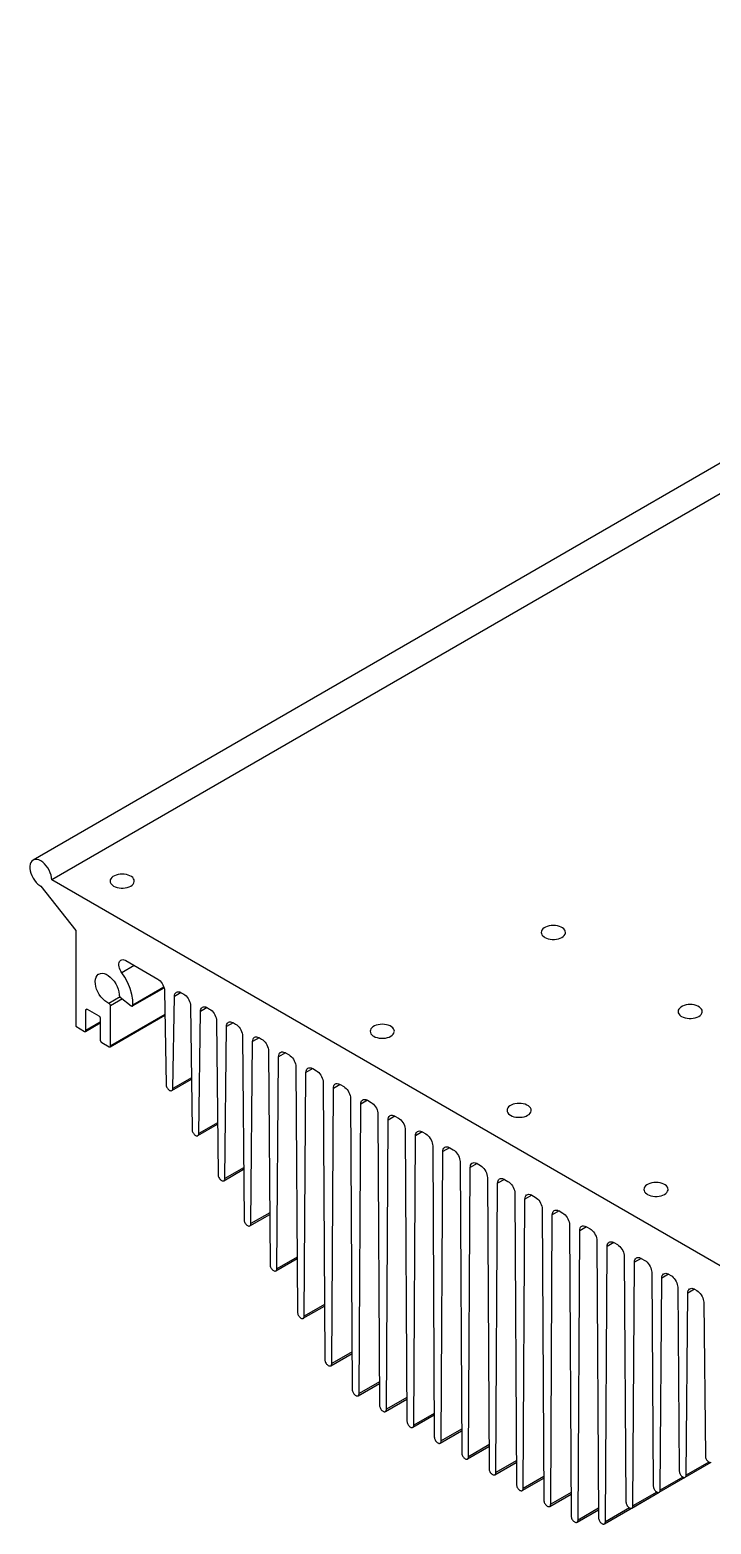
# Model space of a CAD drawing. Header units: millimetres. Extents: x 1063 to 4361, y 385 to 1055.
# Drawn here: x 3619.9 to 3690.3, y 532.2 to 686.5 of the extents above; entities that cross this region are included whole.
import ezdxf

# ---------------------------------------------------------------- set-up
doc = ezdxf.new("R2010")
doc.units = ezdxf.units.MM

msp = doc.modelspace()

# ---------------------------------------------------------------- linework, layer by layer
for p, q in [((3768.715, 686.523), (3620.222, 600.792)), ((3770.646, 684.485), (3622.154, 598.753)), ((3707.453, 549.506), (3622.154, 598.753)), ((3621.022, 598.1), (3624.629, 593.528)), ((3624.629, 593.528), (3624.629, 583.639)), ((3630.683, 589.91), (3629.394, 589.165)), ((3629.796, 590.422), (3633.108, 588.509)), ((3629.212, 586.662), (3628.064, 586)), ((3629.467, 586.461), (3628.226, 585.745)), ((3629.241, 586.637), (3630.369, 585.758)), ((3630.493, 585.732), (3633.764, 587.62)), ((3633.749, 587.67), (3630.535, 585.814)), ((3633.815, 587.309), (3633.969, 577.624)), ((3634.675, 577.219), (3634.835, 586.721)), ((3635.52, 587.116), (3634.835, 586.721)), ((3635.542, 587.105), (3635.79, 586.961)), ((3625.831, 585.394), (3625.689, 585.313)), ((3625.689, 583.19), (3625.689, 585.313)), ((3625.831, 585.394), (3627.033, 584.7)), ((3628.185, 581.508), (3633.855, 584.781)), ((3628.226, 581.599), (3628.226, 585.745)), ((3633.854, 584.848), (3628.226, 581.599)), ((3636.497, 585.755), (3636.654, 572.97)), ((3637.361, 572.566), (3637.527, 585.16)), ((3638.218, 585.559), (3637.527, 585.16)), ((3638.234, 585.55), (3638.474, 585.412)), ((3624.629, 583.639), (3625.548, 583.108)), ((3625.648, 583.098), (3627.174, 583.979)), ((3627.174, 584.047), (3625.689, 583.19)), ((3627.174, 584.455), (3627.174, 582.206)), ((3639.181, 584.201), (3639.341, 568.316)), ((3640.048, 567.912), (3640.217, 583.604)), ((3640.911, 584.005), (3640.217, 583.604)), ((3640.924, 583.997), (3641.159, 583.861)), ((3627.316, 581.962), (3628.085, 581.518)), ((3641.866, 582.649), (3642.031, 563.662)), ((3642.738, 563.255), (3642.906, 582.049)), ((3643.602, 582.451), (3642.906, 582.049)), ((3643.613, 582.445), (3643.845, 582.311)), ((3644.552, 581.097), (3644.718, 559.01)), ((3645.426, 558.602), (3645.595, 580.492)), ((3646.295, 580.896), (3645.595, 580.492)), ((3646.302, 580.892), (3646.672, 580.678)), ((3647.379, 579.461), (3647.547, 554.112)), ((3648.254, 553.704), (3648.424, 578.857)), ((3649.125, 579.262), (3648.424, 578.857)), ((3649.131, 579.259), (3649.5, 579.046)), ((3634.572, 576.998), (3636.59, 578.163)), ((3636.588, 578.323), (3634.675, 577.219)), ((3650.207, 577.827), (3650.375, 549.213)), ((3651.083, 548.806), (3651.253, 577.223)), ((3651.955, 577.628), (3651.253, 577.223)), ((3651.96, 577.625), (3652.328, 577.413)), ((3653.035, 576.194), (3653.206, 546.122)), ((3653.913, 545.714), (3654.083, 575.589)), ((3654.785, 575.994), (3654.083, 575.589)), ((3654.79, 575.992), (3655.154, 575.781)), ((3655.861, 574.562), (3656.032, 544.49)), ((3657.613, 574.362), (3656.911, 573.956)), ((3657.618, 574.359), (3657.982, 574.148)), ((3637.257, 572.345), (3639.289, 573.517)), ((3639.287, 573.678), (3637.361, 572.566)), ((3656.74, 544.082), (3656.911, 573.956)), ((3658.69, 572.929), (3658.861, 542.857)), ((3660.442, 572.728), (3659.74, 572.323)), ((3660.447, 572.726), (3660.81, 572.516)), ((3659.568, 542.449), (3659.74, 572.323)), ((3661.518, 571.296), (3661.689, 541.224)), ((3663.271, 571.095), (3662.569, 570.689)), ((3663.276, 571.092), (3663.638, 570.883)), ((3662.396, 540.816), (3662.569, 570.689)), ((3664.345, 569.664), (3664.518, 539.591)), ((3666.1, 569.462), (3665.397, 569.056)), ((3666.104, 569.459), (3666.467, 569.25)), ((3639.944, 567.691), (3641.986, 568.869)), ((3641.984, 569.03), (3640.048, 567.912)), ((3665.225, 539.183), (3665.397, 569.056)), ((3667.174, 568.03), (3667.346, 537.958)), ((3668.928, 567.829), (3668.225, 567.424)), ((3668.932, 567.827), (3669.296, 567.617)), ((3668.053, 537.55), (3668.225, 567.424)), ((3670.003, 566.397), (3670.175, 536.325)), ((3670.882, 535.917), (3671.053, 565.791)), ((3671.756, 566.197), (3671.053, 565.791)), ((3671.76, 566.194), (3672.125, 565.984)), ((3672.832, 564.764), (3673.003, 534.692)), ((3642.635, 563.032), (3644.679, 564.212)), ((3644.678, 564.375), (3642.738, 563.255)), ((3673.71, 534.284), (3673.881, 564.158)), ((3674.584, 564.564), (3673.881, 564.158)), ((3674.588, 564.561), (3674.953, 564.351)), ((3675.66, 563.132), (3675.83, 533.06)), ((3676.537, 532.652), (3676.708, 562.526)), ((3677.41, 562.932), (3676.708, 562.526)), ((3677.415, 562.929), (3677.782, 562.717)), ((3678.489, 561.499), (3678.66, 532.884)), ((3679.367, 532.475), (3679.536, 560.894)), ((3680.238, 561.3), (3679.536, 560.894)), ((3680.243, 561.296), (3680.611, 561.084)), ((3645.322, 558.378), (3647.511, 559.641)), ((3647.51, 559.805), (3645.426, 558.602)), ((3681.318, 559.866), (3681.488, 534.516)), ((3682.195, 534.108), (3682.363, 559.263)), ((3683.064, 559.668), (3682.363, 559.263)), ((3683.07, 559.664), (3683.441, 559.45)), ((3684.148, 558.234), (3684.317, 536.148)), ((3685.024, 535.739), (3685.191, 557.634)), ((3685.889, 558.037), (3685.191, 557.634)), ((3685.898, 558.032), (3686.129, 557.898)), ((3686.836, 556.686), (3687.004, 537.698)), ((3687.711, 537.288), (3687.876, 556.085)), ((3688.573, 556.487), (3687.876, 556.085)), ((3688.583, 556.481), (3688.819, 556.345)), ((3648.151, 553.479), (3650.343, 554.744)), ((3650.342, 554.909), (3648.254, 553.704)), ((3689.526, 555.136), (3689.695, 539.249)), ((3650.979, 548.58), (3653.185, 549.853)), ((3653.184, 550.019), (3651.083, 548.806)), ((3653.809, 545.487), (3656.02, 546.763)), ((3656.019, 546.93), (3653.913, 545.714)), ((3656.636, 543.855), (3658.848, 545.132)), ((3658.847, 545.298), (3656.74, 544.082)), ((3659.464, 542.222), (3661.676, 543.499)), ((3661.675, 543.666), (3659.568, 542.449)), ((3662.293, 540.589), (3664.505, 541.866)), ((3664.504, 542.033), (3662.396, 540.816)), ((3665.121, 538.956), (3667.333, 540.233)), ((3667.332, 540.4), (3665.225, 539.183)), ((3667.95, 537.323), (3670.162, 538.6)), ((3670.161, 538.767), (3668.053, 537.55)), ((3687.608, 537.067), (3690.284, 538.612)), ((3690.054, 538.641), (3687.711, 537.288)), ((3670.778, 535.69), (3672.99, 536.967)), ((3672.989, 537.134), (3670.882, 535.917)), ((3684.921, 535.516), (3687.598, 537.062)), ((3687.362, 537.089), (3685.024, 535.739)), ((3675.816, 535.499), (3673.71, 534.284)), ((3679.264, 532.25), (3684.914, 535.512)), ((3682.092, 533.883), (3684.911, 535.511)), ((3684.674, 535.539), (3682.195, 534.108)), ((3673.607, 534.057), (3675.817, 535.333)), ((3678.654, 533.874), (3676.537, 532.652)), ((3681.845, 533.906), (3679.367, 532.475)), ((3676.433, 532.426), (3678.655, 533.708))]:
    msp.add_line(p, q)
for points in [[(3620.222, 600.792, 0), (3620.096, 600.691, 0), (3619.997, 600.551, 0), (3619.93, 600.375, 0), (3619.895, 600.171, 0), (3619.895, 599.943, 0), (3619.93, 599.699, 0), (3619.997, 599.446, 0), (3620.096, 599.192, 0), (3620.222, 598.945, 0), (3620.373, 598.711, 0), (3620.544, 598.498, 0), (3620.73, 598.314, 0), (3620.924, 598.162, 0), (3621.022, 598.1, 0)], [(3622.154, 598.753, 0), (3622.137, 598.99, 0), (3622.086, 599.239, 0), (3622.002, 599.494, 0), (3621.889, 599.746, 0), (3621.75, 599.987, 0), (3621.588, 600.211, 0), (3621.409, 600.411, 0), (3621.219, 600.58, 0), (3621.022, 600.713, 0), (3620.826, 600.806, 0), (3620.635, 600.857, 0), (3620.457, 600.864, 0), (3620.295, 600.827, 0), (3620.222, 600.792, 0)], [(3630.687, 598.631, 0), (3630.668, 598.756, 0), (3630.611, 598.877, 0), (3630.519, 598.991, 0), (3630.394, 599.094, 0), (3630.24, 599.183, 0), (3630.062, 599.255, 0), (3629.864, 599.309, 0), (3629.654, 599.341, 0), (3629.437, 599.352, 0), (3629.22, 599.341, 0), (3629.009, 599.309, 0), (3628.812, 599.255, 0), (3628.633, 599.183, 0), (3628.479, 599.094, 0), (3628.354, 598.991, 0), (3628.262, 598.877, 0), (3628.206, 598.756, 0), (3628.187, 598.631, 0)], [(3628.187, 598.631, 0), (3628.206, 598.505, 0), (3628.262, 598.384, 0), (3628.354, 598.27, 0), (3628.479, 598.167, 0), (3628.553, 598.12, 0)], [(3628.553, 598.12, 0), (3628.72, 598.039, 0), (3628.908, 597.976, 0), (3629.113, 597.933, 0), (3629.328, 597.912, 0), (3629.546, 597.912, 0), (3629.76, 597.933, 0), (3629.965, 597.976, 0), (3630.154, 598.039, 0), (3630.32, 598.12, 0), (3630.461, 598.217, 0), (3630.569, 598.326, 0), (3630.644, 598.444, 0), (3630.682, 598.568, 0), (3630.687, 598.631, 0)], [(3675.234, 593.323, 0), (3675.215, 593.449, 0), (3675.159, 593.57, 0), (3675.067, 593.684, 0), (3674.942, 593.787, 0), (3674.788, 593.876, 0), (3674.609, 593.948, 0), (3674.412, 594.001, 0), (3674.201, 594.034, 0), (3673.984, 594.045, 0), (3673.767, 594.034, 0), (3673.557, 594.001, 0), (3673.359, 593.948, 0), (3673.181, 593.876, 0), (3673.027, 593.787, 0), (3672.902, 593.684, 0), (3672.81, 593.57, 0), (3672.753, 593.449, 0), (3672.734, 593.323, 0)], [(3672.734, 593.323, 0), (3672.753, 593.198, 0), (3672.81, 593.076, 0), (3672.902, 592.962, 0), (3673.027, 592.859, 0), (3673.1, 592.813, 0)], [(3673.1, 592.813, 0), (3673.267, 592.732, 0), (3673.456, 592.669, 0), (3673.661, 592.626, 0), (3673.875, 592.604, 0), (3674.093, 592.604, 0), (3674.308, 592.626, 0), (3674.513, 592.669, 0), (3674.701, 592.732, 0), (3674.868, 592.813, 0), (3675.008, 592.909, 0), (3675.117, 593.018, 0), (3675.192, 593.137, 0), (3675.23, 593.26, 0), (3675.234, 593.323, 0)], [(3629.394, 589.165, 0), (3629.299, 589.311, 0), (3629.219, 589.466, 0), (3629.157, 589.624, 0), (3629.114, 589.783, 0), (3629.092, 589.935, 0), (3629.091, 590.078, 0), (3629.112, 590.207, 0), (3629.153, 590.317, 0), (3629.214, 590.405, 0), (3629.293, 590.469, 0), (3629.296, 590.471, 0)], [(3629.296, 590.471, 0), (3629.39, 590.508, 0), (3629.497, 590.518, 0), (3629.613, 590.5, 0), (3629.734, 590.454, 0), (3629.796, 590.422, 0)], [(3628.064, 586, 0), (3627.849, 586.11, 0), (3627.635, 586.263, 0), (3627.428, 586.454, 0), (3627.236, 586.677, 0), (3627.063, 586.926, 0), (3626.915, 587.193, 0), (3626.797, 587.47, 0), (3626.712, 587.748, 0), (3626.663, 588.019, 0), (3626.65, 588.274, 0), (3626.676, 588.507, 0), (3626.738, 588.709, 0), (3626.835, 588.876, 0), (3626.964, 589.001, 0), (3627.012, 589.032, 0)], [(3627.012, 589.032, 0), (3627.177, 589.096, 0), (3627.364, 589.113, 0), (3627.567, 589.081, 0), (3627.779, 589.002, 0), (3627.995, 588.877, 0), (3628.208, 588.711, 0), (3628.41, 588.509, 0), (3628.597, 588.277, 0), (3628.762, 588.021, 0), (3628.901, 587.75, 0), (3629.009, 587.472, 0), (3629.083, 587.196, 0), (3629.12, 586.929, 0), (3629.124, 586.859, 0)], [(3630.535, 585.814, 0), (3630.52, 586.356, 0), (3630.426, 586.933, 0), (3630.255, 587.527, 0), (3630.012, 588.122, 0), (3629.704, 588.698, 0), (3629.394, 589.165, 0)], [(3633.108, 588.509, 0), (3633.231, 588.426, 0), (3633.35, 588.321, 0), (3633.462, 588.196, 0), (3633.563, 588.056, 0), (3633.65, 587.905, 0), (3633.721, 587.748, 0), (3633.773, 587.589, 0), (3633.805, 587.433, 0), (3633.815, 587.309, 0)], [(3629.124, 586.859, 0), (3629.127, 586.829, 0), (3629.134, 586.797, 0), (3629.145, 586.765, 0), (3629.16, 586.734, 0), (3629.178, 586.704, 0), (3629.199, 586.677, 0), (3629.222, 586.653, 0), (3629.241, 586.637, 0)], [(3634.835, 586.721, 0), (3634.849, 586.854, 0), (3634.885, 586.97, 0), (3634.94, 587.065, 0), (3635.014, 587.136, 0), (3635.042, 587.154, 0)], [(3635.042, 587.154, 0), (3635.136, 587.191, 0), (3635.243, 587.201, 0), (3635.359, 587.182, 0), (3635.48, 587.137, 0), (3635.542, 587.105, 0)], [(3635.79, 586.961, 0), (3635.913, 586.878, 0), (3636.032, 586.772, 0), (3636.144, 586.648, 0), (3636.245, 586.508, 0), (3636.332, 586.357, 0), (3636.403, 586.199, 0), (3636.455, 586.04, 0), (3636.487, 585.884, 0), (3636.497, 585.755, 0)], [(3625.689, 585.313, 0), (3625.691, 585.34, 0), (3625.698, 585.363, 0), (3625.708, 585.383, 0), (3625.722, 585.398, 0), (3625.731, 585.404, 0)], [(3625.731, 585.404, 0), (3625.75, 585.411, 0), (3625.771, 585.413, 0), (3625.794, 585.41, 0), (3625.818, 585.401, 0), (3625.831, 585.394, 0)], [(3628.226, 585.745, 0), (3628.224, 585.774, 0), (3628.218, 585.805, 0), (3628.207, 585.837, 0), (3628.193, 585.869, 0), (3628.176, 585.899, 0), (3628.155, 585.927, 0), (3628.133, 585.952, 0), (3628.109, 585.973, 0), (3628.085, 585.99, 0), (3628.064, 586, 0)], [(3630.369, 585.758, 0), (3630.394, 585.742, 0), (3630.418, 585.73, 0), (3630.442, 585.724, 0), (3630.464, 585.723, 0), (3630.485, 585.728, 0), (3630.493, 585.732, 0)], [(3630.493, 585.732, 0), (3630.509, 585.745, 0), (3630.522, 585.762, 0), (3630.53, 585.784, 0), (3630.534, 585.81, 0), (3630.535, 585.814, 0)], [(3637.527, 585.16, 0), (3637.54, 585.294, 0), (3637.575, 585.411, 0), (3637.63, 585.507, 0), (3637.703, 585.579, 0), (3637.734, 585.6, 0)], [(3637.734, 585.6, 0), (3637.828, 585.637, 0), (3637.935, 585.646, 0), (3638.051, 585.628, 0), (3638.172, 585.583, 0), (3638.234, 585.55, 0)], [(3638.474, 585.412, 0), (3638.597, 585.328, 0), (3638.716, 585.223, 0), (3638.828, 585.098, 0), (3638.929, 584.958, 0), (3639.016, 584.807, 0), (3639.086, 584.65, 0), (3639.139, 584.491, 0), (3639.17, 584.335, 0), (3639.181, 584.201, 0)], [(3689.376, 585.158, 0), (3689.357, 585.284, 0), (3689.301, 585.405, 0), (3689.209, 585.519, 0), (3689.084, 585.622, 0), (3688.93, 585.711, 0), (3688.751, 585.783, 0), (3688.554, 585.837, 0), (3688.343, 585.869, 0), (3688.126, 585.88, 0), (3687.909, 585.869, 0), (3687.699, 585.837, 0), (3687.501, 585.783, 0), (3687.323, 585.711, 0), (3687.169, 585.622, 0), (3687.044, 585.519, 0), (3686.952, 585.405, 0), (3686.895, 585.284, 0), (3686.876, 585.158, 0)], [(3686.876, 585.158, 0), (3686.895, 585.033, 0), (3686.952, 584.912, 0), (3687.044, 584.798, 0), (3687.169, 584.695, 0), (3687.243, 584.648, 0)], [(3687.243, 584.648, 0), (3687.409, 584.567, 0), (3687.598, 584.504, 0), (3687.803, 584.461, 0), (3688.017, 584.44, 0), (3688.235, 584.44, 0), (3688.45, 584.461, 0), (3688.655, 584.504, 0), (3688.843, 584.567, 0), (3689.01, 584.648, 0), (3689.15, 584.745, 0), (3689.259, 584.853, 0), (3689.334, 584.972, 0), (3689.372, 585.096, 0), (3689.376, 585.158, 0)], [(3627.033, 584.7, 0), (3627.057, 584.683, 0), (3627.081, 584.662, 0), (3627.104, 584.637, 0), (3627.124, 584.609, 0), (3627.141, 584.579, 0), (3627.155, 584.548, 0), (3627.166, 584.516, 0), (3627.172, 584.485, 0), (3627.174, 584.455, 0)], [(3640.217, 583.604, 0), (3640.23, 583.738, 0), (3640.264, 583.855, 0), (3640.318, 583.952, 0), (3640.391, 584.025, 0), (3640.424, 584.047, 0)], [(3640.424, 584.047, 0), (3640.518, 584.084, 0), (3640.625, 584.093, 0), (3640.741, 584.075, 0), (3640.862, 584.03, 0), (3640.924, 583.997, 0)], [(3641.159, 583.861, 0), (3641.282, 583.778, 0), (3641.401, 583.672, 0), (3641.513, 583.548, 0), (3641.614, 583.408, 0), (3641.701, 583.257, 0), (3641.772, 583.1, 0), (3641.824, 582.94, 0), (3641.856, 582.785, 0), (3641.866, 582.649, 0)], [(3657.557, 583.117, 0), (3657.538, 583.243, 0), (3657.481, 583.364, 0), (3657.389, 583.478, 0), (3657.264, 583.581, 0), (3657.11, 583.67, 0), (3656.932, 583.742, 0), (3656.734, 583.795, 0), (3656.524, 583.828, 0), (3656.307, 583.839, 0), (3656.09, 583.828, 0), (3655.879, 583.795, 0), (3655.682, 583.742, 0), (3655.503, 583.67, 0), (3655.349, 583.581, 0), (3655.224, 583.478, 0), (3655.132, 583.364, 0), (3655.076, 583.243, 0), (3655.057, 583.117, 0)], [(3625.548, 583.108, 0), (3625.572, 583.096, 0), (3625.596, 583.09, 0), (3625.619, 583.089, 0), (3625.639, 583.094, 0), (3625.648, 583.098, 0)], [(3625.648, 583.098, 0), (3625.664, 583.111, 0), (3625.676, 583.128, 0), (3625.684, 583.15, 0), (3625.689, 583.176, 0), (3625.689, 583.19, 0)], [(3627.174, 582.206, 0), (3627.176, 582.177, 0), (3627.183, 582.146, 0), (3627.193, 582.114, 0), (3627.207, 582.082, 0), (3627.225, 582.052, 0), (3627.245, 582.024, 0), (3627.267, 581.999, 0), (3627.291, 581.978, 0), (3627.316, 581.962, 0)], [(3642.906, 582.049, 0), (3642.919, 582.183, 0), (3642.952, 582.3, 0), (3643.006, 582.397, 0), (3643.078, 582.471, 0), (3643.113, 582.494, 0)], [(3643.113, 582.494, 0), (3643.208, 582.531, 0), (3643.314, 582.541, 0), (3643.43, 582.522, 0), (3643.551, 582.477, 0), (3643.613, 582.445, 0)], [(3643.845, 582.311, 0), (3643.968, 582.228, 0), (3644.087, 582.122, 0), (3644.198, 581.997, 0), (3644.299, 581.857, 0), (3644.386, 581.706, 0), (3644.457, 581.549, 0), (3644.509, 581.39, 0), (3644.541, 581.234, 0), (3644.552, 581.097, 0)], [(3655.057, 583.117, 0), (3655.076, 582.992, 0), (3655.132, 582.87, 0), (3655.224, 582.756, 0), (3655.349, 582.653, 0), (3655.423, 582.607, 0)], [(3655.423, 582.607, 0), (3655.59, 582.526, 0), (3655.778, 582.463, 0), (3655.983, 582.42, 0), (3656.198, 582.398, 0), (3656.416, 582.398, 0), (3656.63, 582.42, 0), (3656.835, 582.463, 0), (3657.024, 582.526, 0), (3657.191, 582.607, 0), (3657.331, 582.703, 0), (3657.44, 582.812, 0), (3657.514, 582.93, 0), (3657.552, 583.054, 0), (3657.557, 583.117, 0)], [(3628.085, 581.518, 0), (3628.109, 581.506, 0), (3628.133, 581.499, 0), (3628.155, 581.499, 0), (3628.176, 581.503, 0), (3628.185, 581.508, 0)], [(3628.185, 581.508, 0), (3628.201, 581.52, 0), (3628.213, 581.538, 0), (3628.221, 581.56, 0), (3628.226, 581.585, 0), (3628.226, 581.599, 0)], [(3645.595, 580.492, 0), (3645.606, 580.627, 0), (3645.64, 580.745, 0), (3645.693, 580.843, 0), (3645.765, 580.917, 0), (3645.802, 580.942, 0)], [(3645.802, 580.942, 0), (3645.896, 580.979, 0), (3646.003, 580.988, 0), (3646.119, 580.97, 0), (3646.24, 580.925, 0), (3646.302, 580.892, 0)], [(3646.672, 580.678, 0), (3646.795, 580.595, 0), (3646.914, 580.49, 0), (3647.026, 580.365, 0), (3647.127, 580.225, 0), (3647.214, 580.074, 0), (3647.285, 579.917, 0), (3647.337, 579.758, 0), (3647.368, 579.602, 0), (3647.379, 579.461, 0)], [(3648.424, 578.857, 0), (3648.436, 578.992, 0), (3648.469, 579.11, 0), (3648.522, 579.208, 0), (3648.594, 579.283, 0), (3648.631, 579.308, 0)], [(3648.631, 579.308, 0), (3648.726, 579.345, 0), (3648.832, 579.355, 0), (3648.948, 579.337, 0), (3649.07, 579.291, 0), (3649.131, 579.259, 0)], [(3649.5, 579.046, 0), (3649.622, 578.963, 0), (3649.741, 578.857, 0), (3649.853, 578.733, 0), (3649.954, 578.593, 0), (3650.041, 578.442, 0), (3650.112, 578.284, 0), (3650.164, 578.125, 0), (3650.196, 577.969, 0), (3650.207, 577.827, 0)], [(3633.969, 577.624, 0), (3633.976, 577.549, 0), (3633.993, 577.47, 0), (3634.021, 577.391, 0), (3634.058, 577.313, 0), (3634.102, 577.238, 0), (3634.154, 577.169, 0), (3634.21, 577.108, 0), (3634.27, 577.057, 0), (3634.332, 577.017, 0), (3634.393, 576.99, 0), (3634.452, 576.976, 0), (3634.507, 576.976, 0), (3634.557, 576.99, 0), (3634.572, 576.998, 0)], [(3634.572, 576.998, 0), (3634.612, 577.029, 0), (3634.642, 577.073, 0), (3634.664, 577.128, 0), (3634.674, 577.192, 0), (3634.675, 577.219, 0)], [(3651.253, 577.223, 0), (3651.265, 577.358, 0), (3651.298, 577.476, 0), (3651.351, 577.574, 0), (3651.422, 577.649, 0), (3651.46, 577.675, 0)], [(3651.46, 577.675, 0), (3651.555, 577.712, 0), (3651.662, 577.721, 0), (3651.777, 577.703, 0), (3651.899, 577.658, 0), (3651.96, 577.625, 0)], [(3652.328, 577.413, 0), (3652.45, 577.33, 0), (3652.57, 577.224, 0), (3652.681, 577.1, 0), (3652.782, 576.96, 0), (3652.869, 576.809, 0), (3652.94, 576.651, 0), (3652.992, 576.492, 0), (3653.024, 576.336, 0), (3653.035, 576.194, 0)], [(3654.083, 575.589, 0), (3654.094, 575.724, 0), (3654.127, 575.842, 0), (3654.18, 575.94, 0), (3654.251, 576.015, 0), (3654.29, 576.041, 0)], [(3654.29, 576.041, 0), (3654.384, 576.078, 0), (3654.491, 576.088, 0), (3654.607, 576.07, 0), (3654.728, 576.024, 0), (3654.79, 575.992, 0)], [(3655.154, 575.781, 0), (3655.277, 575.698, 0), (3655.396, 575.592, 0), (3655.508, 575.468, 0), (3655.609, 575.328, 0), (3655.696, 575.177, 0), (3655.767, 575.019, 0), (3655.819, 574.86, 0), (3655.851, 574.704, 0), (3655.861, 574.562, 0)], [(3671.699, 574.952, 0), (3671.68, 575.078, 0), (3671.623, 575.199, 0), (3671.531, 575.313, 0), (3671.406, 575.416, 0), (3671.252, 575.505, 0), (3671.074, 575.577, 0), (3670.876, 575.63, 0), (3670.666, 575.663, 0), (3670.449, 575.674, 0), (3670.232, 575.663, 0), (3670.021, 575.63, 0), (3669.824, 575.577, 0), (3669.645, 575.505, 0), (3669.491, 575.416, 0), (3669.366, 575.313, 0), (3669.274, 575.199, 0), (3669.218, 575.078, 0), (3669.199, 574.952, 0)], [(3656.911, 573.956, 0), (3656.922, 574.091, 0), (3656.955, 574.209, 0), (3657.008, 574.307, 0), (3657.079, 574.382, 0), (3657.118, 574.409, 0)], [(3657.118, 574.409, 0), (3657.212, 574.446, 0), (3657.319, 574.455, 0), (3657.435, 574.437, 0), (3657.556, 574.392, 0), (3657.618, 574.359, 0)], [(3657.982, 574.148, 0), (3658.105, 574.065, 0), (3658.224, 573.96, 0), (3658.336, 573.835, 0), (3658.437, 573.695, 0), (3658.524, 573.544, 0), (3658.595, 573.387, 0), (3658.647, 573.228, 0), (3658.679, 573.072, 0), (3658.69, 572.929, 0)], [(3669.199, 574.952, 0), (3669.218, 574.827, 0), (3669.274, 574.706, 0), (3669.366, 574.591, 0), (3669.491, 574.488, 0), (3669.565, 574.442, 0)], [(3669.565, 574.442, 0), (3669.732, 574.361, 0), (3669.92, 574.298, 0), (3670.125, 574.255, 0), (3670.34, 574.233, 0), (3670.558, 574.233, 0), (3670.772, 574.255, 0), (3670.977, 574.298, 0), (3671.166, 574.361, 0), (3671.333, 574.442, 0), (3671.473, 574.538, 0), (3671.582, 574.647, 0), (3671.656, 574.766, 0), (3671.694, 574.889, 0), (3671.699, 574.952, 0)], [(3636.654, 572.97, 0), (3636.661, 572.896, 0), (3636.679, 572.817, 0), (3636.706, 572.738, 0), (3636.743, 572.659, 0), (3636.788, 572.585, 0), (3636.839, 572.516, 0), (3636.896, 572.455, 0), (3636.956, 572.404, 0), (3637.017, 572.364, 0), (3637.078, 572.337, 0), (3637.137, 572.323, 0), (3637.193, 572.323, 0), (3637.242, 572.337, 0), (3637.257, 572.345, 0)], [(3637.257, 572.345, 0), (3637.297, 572.376, 0), (3637.328, 572.42, 0), (3637.349, 572.475, 0), (3637.36, 572.539, 0), (3637.361, 572.566, 0)], [(3659.74, 572.323, 0), (3659.751, 572.458, 0), (3659.784, 572.576, 0), (3659.837, 572.674, 0), (3659.908, 572.749, 0), (3659.947, 572.775, 0)], [(3659.947, 572.775, 0), (3660.041, 572.812, 0), (3660.148, 572.822, 0), (3660.264, 572.804, 0), (3660.385, 572.758, 0), (3660.447, 572.726, 0)], [(3660.81, 572.516, 0), (3660.933, 572.432, 0), (3661.052, 572.327, 0), (3661.164, 572.202, 0), (3661.265, 572.062, 0), (3661.352, 571.911, 0), (3661.423, 571.754, 0), (3661.475, 571.595, 0), (3661.507, 571.439, 0), (3661.518, 571.296, 0)], [(3662.569, 570.689, 0), (3662.58, 570.824, 0), (3662.613, 570.943, 0), (3662.666, 571.041, 0), (3662.737, 571.116, 0), (3662.776, 571.142, 0)], [(3662.776, 571.142, 0), (3662.87, 571.179, 0), (3662.977, 571.189, 0), (3663.093, 571.17, 0), (3663.214, 571.125, 0), (3663.276, 571.092, 0)], [(3663.638, 570.883, 0), (3663.761, 570.8, 0), (3663.88, 570.694, 0), (3663.992, 570.57, 0), (3664.093, 570.43, 0), (3664.18, 570.279, 0), (3664.251, 570.121, 0), (3664.303, 569.962, 0), (3664.335, 569.806, 0), (3664.345, 569.664, 0)], [(3665.397, 569.056, 0), (3665.409, 569.191, 0), (3665.441, 569.31, 0), (3665.494, 569.408, 0), (3665.565, 569.483, 0), (3665.604, 569.509, 0)], [(3665.604, 569.509, 0), (3665.699, 569.546, 0), (3665.805, 569.555, 0), (3665.921, 569.537, 0), (3666.043, 569.492, 0), (3666.104, 569.459, 0)], [(3639.341, 568.316, 0), (3639.348, 568.242, 0), (3639.366, 568.163, 0), (3639.393, 568.084, 0), (3639.43, 568.005, 0), (3639.475, 567.931, 0), (3639.526, 567.862, 0), (3639.583, 567.801, 0), (3639.643, 567.75, 0), (3639.704, 567.71, 0), (3639.765, 567.683, 0), (3639.824, 567.669, 0), (3639.88, 567.669, 0), (3639.929, 567.683, 0), (3639.944, 567.691, 0)], [(3639.944, 567.691, 0), (3639.984, 567.722, 0), (3640.015, 567.766, 0), (3640.036, 567.821, 0), (3640.047, 567.885, 0), (3640.048, 567.912, 0)], [(3666.467, 569.25, 0), (3666.59, 569.167, 0), (3666.709, 569.061, 0), (3666.82, 568.937, 0), (3666.921, 568.797, 0), (3667.009, 568.646, 0), (3667.079, 568.488, 0), (3667.131, 568.329, 0), (3667.163, 568.173, 0), (3667.174, 568.03, 0)], [(3668.225, 567.424, 0), (3668.237, 567.559, 0), (3668.269, 567.677, 0), (3668.322, 567.775, 0), (3668.393, 567.85, 0), (3668.432, 567.876, 0)], [(3668.432, 567.876, 0), (3668.527, 567.913, 0), (3668.633, 567.923, 0), (3668.749, 567.905, 0), (3668.87, 567.859, 0), (3668.932, 567.827, 0)], [(3669.296, 567.617, 0), (3669.419, 567.534, 0), (3669.538, 567.428, 0), (3669.649, 567.303, 0), (3669.75, 567.163, 0), (3669.837, 567.012, 0), (3669.908, 566.855, 0), (3669.96, 566.696, 0), (3669.992, 566.54, 0), (3670.003, 566.397, 0)], [(3671.26, 566.244, 0), (3671.355, 566.281, 0), (3671.461, 566.29, 0), (3671.577, 566.272, 0), (3671.698, 566.227, 0), (3671.76, 566.194, 0)], [(3685.841, 566.787, 0), (3685.822, 566.913, 0), (3685.766, 567.034, 0), (3685.673, 567.148, 0), (3685.548, 567.251, 0), (3685.394, 567.34, 0), (3685.216, 567.412, 0), (3685.018, 567.466, 0), (3684.808, 567.498, 0), (3684.591, 567.509, 0), (3684.374, 567.498, 0), (3684.163, 567.466, 0), (3683.966, 567.412, 0), (3683.787, 567.34, 0), (3683.633, 567.251, 0), (3683.508, 567.148, 0), (3683.416, 567.034, 0), (3683.36, 566.913, 0), (3683.341, 566.787, 0)], [(3683.341, 566.787, 0), (3683.36, 566.662, 0), (3683.416, 566.541, 0), (3683.508, 566.427, 0), (3683.633, 566.324, 0), (3683.707, 566.277, 0)], [(3683.707, 566.277, 0), (3683.874, 566.196, 0), (3684.063, 566.133, 0), (3684.267, 566.09, 0), (3684.482, 566.069, 0), (3684.7, 566.069, 0), (3684.914, 566.09, 0), (3685.119, 566.133, 0), (3685.308, 566.196, 0), (3685.475, 566.277, 0), (3685.615, 566.374, 0), (3685.724, 566.482, 0), (3685.798, 566.601, 0), (3685.836, 566.725, 0), (3685.841, 566.787, 0)], [(3671.053, 565.791, 0), (3671.065, 565.926, 0), (3671.097, 566.044, 0), (3671.15, 566.143, 0), (3671.221, 566.217, 0), (3671.26, 566.244, 0)], [(3672.125, 565.984, 0), (3672.248, 565.9, 0), (3672.367, 565.795, 0), (3672.478, 565.67, 0), (3672.579, 565.53, 0), (3672.666, 565.379, 0), (3672.737, 565.222, 0), (3672.789, 565.063, 0), (3672.821, 564.907, 0), (3672.832, 564.764, 0)], [(3642.031, 563.662, 0), (3642.038, 563.587, 0), (3642.055, 563.509, 0), (3642.082, 563.429, 0), (3642.118, 563.351, 0), (3642.162, 563.276, 0), (3642.213, 563.207, 0), (3642.27, 563.145, 0), (3642.33, 563.094, 0), (3642.391, 563.053, 0), (3642.452, 563.025, 0), (3642.512, 563.011, 0), (3642.567, 563.01, 0), (3642.617, 563.023, 0), (3642.635, 563.032, 0)], [(3642.635, 563.032, 0), (3642.674, 563.064, 0), (3642.705, 563.108, 0), (3642.726, 563.162, 0), (3642.737, 563.226, 0), (3642.738, 563.255, 0)], [(3673.881, 564.158, 0), (3673.893, 564.293, 0), (3673.925, 564.412, 0), (3673.978, 564.51, 0), (3674.049, 564.585, 0), (3674.088, 564.611, 0)], [(3674.088, 564.611, 0), (3674.183, 564.648, 0), (3674.289, 564.657, 0), (3674.405, 564.639, 0), (3674.527, 564.594, 0), (3674.588, 564.561, 0)], [(3674.953, 564.351, 0), (3675.075, 564.268, 0), (3675.194, 564.162, 0), (3675.306, 564.037, 0), (3675.407, 563.897, 0), (3675.494, 563.746, 0), (3675.565, 563.589, 0), (3675.617, 563.43, 0), (3675.649, 563.274, 0), (3675.66, 563.132, 0)], [(3676.708, 562.526, 0), (3676.719, 562.662, 0), (3676.752, 562.78, 0), (3676.805, 562.878, 0), (3676.876, 562.953, 0), (3676.915, 562.979, 0)], [(3676.915, 562.979, 0), (3677.009, 563.016, 0), (3677.116, 563.025, 0), (3677.232, 563.007, 0), (3677.353, 562.962, 0), (3677.415, 562.929, 0)], [(3677.782, 562.717, 0), (3677.905, 562.634, 0), (3678.024, 562.528, 0), (3678.136, 562.404, 0), (3678.237, 562.264, 0), (3678.324, 562.113, 0), (3678.395, 561.955, 0), (3678.447, 561.796, 0), (3678.479, 561.64, 0), (3678.489, 561.499, 0)], [(3679.536, 560.894, 0), (3679.548, 561.029, 0), (3679.58, 561.148, 0), (3679.633, 561.246, 0), (3679.705, 561.32, 0), (3679.743, 561.346, 0)], [(3679.743, 561.346, 0), (3679.837, 561.383, 0), (3679.944, 561.393, 0), (3680.06, 561.374, 0), (3680.181, 561.329, 0), (3680.243, 561.296, 0)], [(3680.611, 561.084, 0), (3680.734, 561.001, 0), (3680.853, 560.895, 0), (3680.965, 560.77, 0), (3681.066, 560.63, 0), (3681.153, 560.479, 0), (3681.224, 560.322, 0), (3681.276, 560.163, 0), (3681.308, 560.007, 0), (3681.318, 559.866, 0)], [(3644.718, 559.01, 0), (3644.725, 558.935, 0), (3644.741, 558.857, 0), (3644.768, 558.777, 0), (3644.804, 558.699, 0), (3644.848, 558.624, 0), (3644.899, 558.554, 0), (3644.955, 558.493, 0), (3645.015, 558.441, 0), (3645.077, 558.4, 0), (3645.138, 558.372, 0), (3645.197, 558.357, 0), (3645.253, 558.356, 0), (3645.303, 558.368, 0), (3645.322, 558.378, 0)], [(3645.322, 558.378, 0), (3645.362, 558.409, 0), (3645.392, 558.453, 0), (3645.414, 558.508, 0), (3645.424, 558.572, 0), (3645.426, 558.602, 0)], [(3682.363, 559.263, 0), (3682.375, 559.398, 0), (3682.408, 559.516, 0), (3682.461, 559.614, 0), (3682.533, 559.688, 0), (3682.57, 559.714, 0)], [(3682.57, 559.714, 0), (3682.665, 559.751, 0), (3682.772, 559.76, 0), (3682.887, 559.742, 0), (3683.009, 559.697, 0), (3683.07, 559.664, 0)], [(3683.441, 559.45, 0), (3683.564, 559.367, 0), (3683.683, 559.261, 0), (3683.794, 559.137, 0), (3683.895, 558.997, 0), (3683.983, 558.846, 0), (3684.053, 558.688, 0), (3684.105, 558.529, 0), (3684.137, 558.373, 0), (3684.148, 558.234, 0)], [(3685.191, 557.634, 0), (3685.203, 557.768, 0), (3685.236, 557.886, 0), (3685.29, 557.983, 0), (3685.362, 558.057, 0), (3685.398, 558.081, 0)], [(3685.398, 558.081, 0), (3685.492, 558.118, 0), (3685.599, 558.128, 0), (3685.715, 558.11, 0), (3685.836, 558.064, 0), (3685.898, 558.032, 0)], [(3686.129, 557.898, 0), (3686.252, 557.815, 0), (3686.371, 557.709, 0), (3686.483, 557.584, 0), (3686.584, 557.445, 0), (3686.671, 557.294, 0), (3686.742, 557.136, 0), (3686.794, 556.977, 0), (3686.826, 556.821, 0), (3686.836, 556.686, 0)], [(3687.876, 556.085, 0), (3687.889, 556.219, 0), (3687.923, 556.337, 0), (3687.976, 556.434, 0), (3688.048, 556.508, 0), (3688.083, 556.531, 0)], [(3688.083, 556.531, 0), (3688.178, 556.568, 0), (3688.285, 556.577, 0), (3688.4, 556.559, 0), (3688.522, 556.514, 0), (3688.583, 556.481, 0)], [(3688.819, 556.345, 0), (3688.941, 556.262, 0), (3689.061, 556.156, 0), (3689.172, 556.032, 0), (3689.273, 555.892, 0), (3689.36, 555.741, 0), (3689.431, 555.584, 0), (3689.483, 555.424, 0), (3689.515, 555.269, 0), (3689.526, 555.136, 0)], [(3647.547, 554.112, 0), (3647.553, 554.037, 0), (3647.57, 553.959, 0), (3647.596, 553.88, 0), (3647.632, 553.801, 0), (3647.676, 553.726, 0), (3647.727, 553.656, 0), (3647.783, 553.594, 0), (3647.843, 553.542, 0), (3647.904, 553.501, 0), (3647.966, 553.473, 0), (3648.025, 553.458, 0), (3648.081, 553.456, 0), (3648.131, 553.469, 0), (3648.151, 553.479, 0)], [(3648.151, 553.479, 0), (3648.19, 553.51, 0), (3648.221, 553.554, 0), (3648.242, 553.609, 0), (3648.253, 553.673, 0), (3648.254, 553.704, 0)], [(3650.375, 549.213, 0), (3650.381, 549.139, 0), (3650.398, 549.061, 0), (3650.424, 548.982, 0), (3650.46, 548.903, 0), (3650.504, 548.828, 0), (3650.555, 548.758, 0), (3650.611, 548.696, 0), (3650.671, 548.644, 0), (3650.732, 548.603, 0), (3650.793, 548.574, 0), (3650.853, 548.559, 0), (3650.908, 548.557, 0), (3650.959, 548.57, 0), (3650.979, 548.58, 0)], [(3650.979, 548.58, 0), (3651.019, 548.611, 0), (3651.049, 548.655, 0), (3651.071, 548.71, 0), (3651.081, 548.774, 0), (3651.083, 548.806, 0)], [(3653.206, 546.122, 0), (3653.212, 546.048, 0), (3653.228, 545.97, 0), (3653.254, 545.89, 0), (3653.29, 545.812, 0), (3653.334, 545.736, 0), (3653.384, 545.667, 0), (3653.44, 545.605, 0), (3653.5, 545.552, 0), (3653.562, 545.511, 0), (3653.623, 545.482, 0), (3653.682, 545.467, 0), (3653.738, 545.465, 0), (3653.788, 545.477, 0), (3653.809, 545.487, 0)], [(3653.809, 545.487, 0), (3653.849, 545.519, 0), (3653.88, 545.563, 0), (3653.901, 545.618, 0), (3653.912, 545.681, 0), (3653.913, 545.714, 0)], [(3656.032, 544.49, 0), (3656.038, 544.415, 0), (3656.055, 544.337, 0), (3656.081, 544.258, 0), (3656.117, 544.179, 0), (3656.16, 544.104, 0), (3656.211, 544.034, 0), (3656.267, 543.972, 0), (3656.327, 543.92, 0), (3656.388, 543.879, 0), (3656.45, 543.85, 0), (3656.509, 543.834, 0), (3656.565, 543.833, 0), (3656.615, 543.845, 0), (3656.636, 543.855, 0)], [(3656.636, 543.855, 0), (3656.676, 543.887, 0), (3656.706, 543.931, 0), (3656.728, 543.985, 0), (3656.738, 544.049, 0), (3656.74, 544.082, 0)], [(3658.861, 542.857, 0), (3658.867, 542.783, 0), (3658.883, 542.705, 0), (3658.909, 542.625, 0), (3658.945, 542.547, 0), (3658.989, 542.471, 0), (3659.039, 542.402, 0), (3659.095, 542.339, 0), (3659.155, 542.287, 0), (3659.216, 542.246, 0), (3659.278, 542.217, 0), (3659.337, 542.201, 0), (3659.393, 542.2, 0), (3659.443, 542.212, 0), (3659.464, 542.222, 0)], [(3659.464, 542.222, 0), (3659.504, 542.254, 0), (3659.535, 542.298, 0), (3659.556, 542.352, 0), (3659.567, 542.416, 0), (3659.568, 542.449, 0)], [(3661.689, 541.224, 0), (3661.695, 541.15, 0), (3661.711, 541.072, 0), (3661.738, 540.993, 0), (3661.773, 540.914, 0), (3661.817, 540.839, 0), (3661.868, 540.769, 0), (3661.924, 540.707, 0), (3661.983, 540.654, 0), (3662.045, 540.613, 0), (3662.106, 540.584, 0), (3662.165, 540.568, 0), (3662.221, 540.567, 0), (3662.271, 540.579, 0), (3662.293, 540.589, 0)], [(3662.293, 540.589, 0), (3662.332, 540.621, 0), (3662.363, 540.665, 0), (3662.384, 540.719, 0), (3662.395, 540.783, 0), (3662.396, 540.816, 0)], [(3664.518, 539.591, 0), (3664.523, 539.517, 0), (3664.54, 539.439, 0), (3664.566, 539.36, 0), (3664.601, 539.281, 0), (3664.645, 539.206, 0), (3664.696, 539.136, 0), (3664.752, 539.074, 0), (3664.811, 539.021, 0), (3664.873, 538.98, 0), (3664.934, 538.951, 0), (3664.994, 538.936, 0), (3665.049, 538.934, 0), (3665.1, 538.946, 0), (3665.121, 538.956, 0)], [(3665.121, 538.956, 0), (3665.161, 538.988, 0), (3665.192, 539.032, 0), (3665.213, 539.086, 0), (3665.223, 539.15, 0), (3665.225, 539.183, 0)], [(3689.695, 539.249, 0), (3689.701, 539.174, 0), (3689.718, 539.096, 0), (3689.745, 539.016, 0), (3689.782, 538.938, 0), (3689.826, 538.863, 0), (3689.877, 538.794, 0), (3689.933, 538.732, 0), (3689.993, 538.681, 0), (3690.055, 538.64, 0), (3690.116, 538.612, 0), (3690.175, 538.598, 0), (3690.231, 538.597, 0), (3690.28, 538.61, 0), (3690.298, 538.619, 0)], [(3667.346, 537.958, 0), (3667.352, 537.884, 0), (3667.368, 537.806, 0), (3667.394, 537.727, 0), (3667.43, 537.648, 0), (3667.474, 537.573, 0), (3667.524, 537.503, 0), (3667.58, 537.441, 0), (3667.64, 537.388, 0), (3667.701, 537.347, 0), (3667.763, 537.318, 0), (3667.822, 537.303, 0), (3667.878, 537.301, 0), (3667.928, 537.313, 0), (3667.95, 537.323, 0)], [(3667.95, 537.323, 0), (3667.989, 537.355, 0), (3668.02, 537.399, 0), (3668.041, 537.453, 0), (3668.052, 537.517, 0), (3668.053, 537.55, 0)], [(3687.004, 537.698, 0), (3687.011, 537.624, 0), (3687.027, 537.546, 0), (3687.054, 537.466, 0), (3687.09, 537.388, 0), (3687.134, 537.313, 0), (3687.185, 537.243, 0), (3687.242, 537.182, 0), (3687.301, 537.13, 0), (3687.363, 537.089, 0), (3687.424, 537.061, 0), (3687.483, 537.046, 0), (3687.539, 537.045, 0), (3687.589, 537.058, 0), (3687.608, 537.067, 0)], [(3687.608, 537.067, 0), (3687.648, 537.099, 0), (3687.678, 537.142, 0), (3687.699, 537.197, 0), (3687.71, 537.261, 0), (3687.711, 537.288, 0)], [(3670.175, 536.325, 0), (3670.18, 536.251, 0), (3670.197, 536.173, 0), (3670.223, 536.094, 0), (3670.258, 536.015, 0), (3670.302, 535.94, 0), (3670.353, 535.87, 0), (3670.409, 535.808, 0), (3670.469, 535.755, 0), (3670.53, 535.714, 0), (3670.591, 535.685, 0), (3670.651, 535.67, 0), (3670.706, 535.668, 0), (3670.757, 535.68, 0), (3670.778, 535.69, 0)], [(3670.778, 535.69, 0), (3670.818, 535.722, 0), (3670.849, 535.766, 0), (3670.87, 535.82, 0), (3670.88, 535.884, 0), (3670.882, 535.917, 0)], [(3684.317, 536.148, 0), (3684.323, 536.074, 0), (3684.34, 535.996, 0), (3684.366, 535.916, 0), (3684.402, 535.838, 0), (3684.446, 535.763, 0), (3684.497, 535.693, 0), (3684.553, 535.631, 0), (3684.613, 535.579, 0), (3684.674, 535.538, 0), (3684.736, 535.51, 0), (3684.795, 535.495, 0), (3684.851, 535.494, 0), (3684.901, 535.506, 0), (3684.921, 535.516, 0)], [(3684.921, 535.516, 0), (3684.96, 535.547, 0), (3684.991, 535.591, 0), (3685.012, 535.646, 0), (3685.023, 535.71, 0), (3685.024, 535.739, 0)], [(3673.003, 534.692, 0), (3673.009, 534.618, 0), (3673.025, 534.54, 0), (3673.051, 534.46, 0), (3673.087, 534.382, 0), (3673.131, 534.306, 0), (3673.182, 534.237, 0), (3673.238, 534.175, 0), (3673.297, 534.122, 0), (3673.359, 534.081, 0), (3673.42, 534.052, 0), (3673.479, 534.037, 0), (3673.535, 534.035, 0), (3673.585, 534.047, 0), (3673.607, 534.057, 0)], [(3673.607, 534.057, 0), (3673.646, 534.089, 0), (3673.677, 534.133, 0), (3673.698, 534.187, 0), (3673.709, 534.251, 0), (3673.71, 534.284, 0)], [(3681.488, 534.516, 0), (3681.494, 534.442, 0), (3681.511, 534.364, 0), (3681.537, 534.285, 0), (3681.573, 534.206, 0), (3681.617, 534.131, 0), (3681.668, 534.061, 0), (3681.724, 533.999, 0), (3681.784, 533.947, 0), (3681.845, 533.906, 0), (3681.906, 533.877, 0), (3681.966, 533.862, 0), (3682.021, 533.861, 0), (3682.071, 533.873, 0), (3682.092, 533.883, 0)], [(3682.092, 533.883, 0), (3682.131, 533.915, 0), (3682.162, 533.959, 0), (3682.183, 534.013, 0), (3682.194, 534.077, 0), (3682.195, 534.108, 0)], [(3675.83, 533.06, 0), (3675.835, 532.986, 0), (3675.852, 532.908, 0), (3675.878, 532.829, 0), (3675.914, 532.75, 0), (3675.958, 532.675, 0), (3676.008, 532.605, 0), (3676.064, 532.543, 0), (3676.124, 532.49, 0), (3676.185, 532.449, 0), (3676.247, 532.42, 0), (3676.306, 532.405, 0), (3676.362, 532.403, 0), (3676.412, 532.415, 0), (3676.433, 532.426, 0)], [(3676.433, 532.426, 0), (3676.473, 532.457, 0), (3676.504, 532.501, 0), (3676.525, 532.556, 0), (3676.535, 532.62, 0), (3676.537, 532.652, 0)], [(3678.66, 532.884, 0), (3678.666, 532.81, 0), (3678.682, 532.732, 0), (3678.709, 532.652, 0), (3678.744, 532.574, 0), (3678.788, 532.498, 0), (3678.839, 532.429, 0), (3678.895, 532.367, 0), (3678.955, 532.314, 0), (3679.016, 532.273, 0), (3679.078, 532.244, 0), (3679.137, 532.229, 0), (3679.193, 532.228, 0), (3679.243, 532.24, 0), (3679.264, 532.25, 0)], [(3679.264, 532.25, 0), (3679.303, 532.282, 0), (3679.334, 532.325, 0), (3679.355, 532.38, 0), (3679.366, 532.444, 0), (3679.367, 532.475, 0)]]:
    msp.add_polyline3d(points)

doc.saveas('drawing.dxf')
